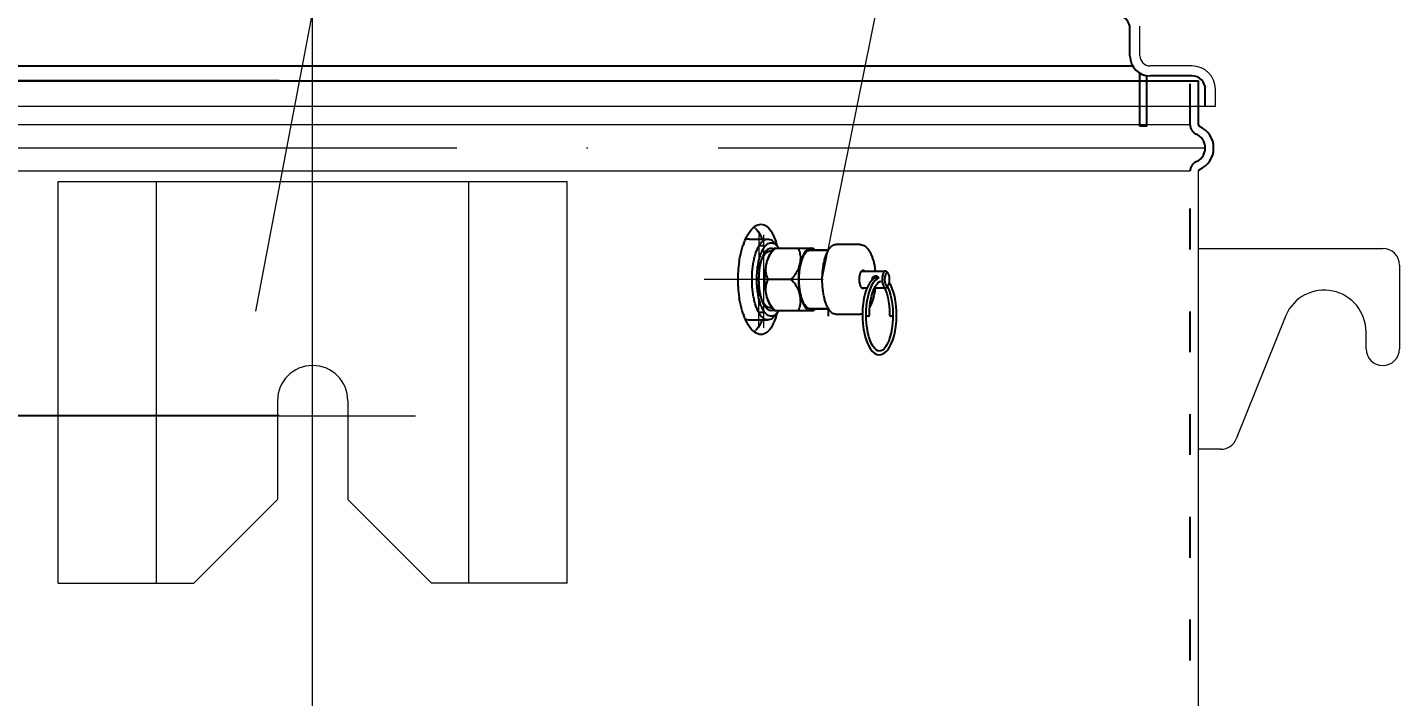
# Model space of a CAD drawing. Header units: millimetres. Extents: x 89051 to 218395, y -330386 to -125649.
# Drawn here: x 91469.1 to 91878.8, y -127085 to -126885.1 of the extents above; entities that cross this region are included whole.
import ezdxf

# ---------------------------------------------------------------- set-up
doc = ezdxf.new("R2010")
doc.units = ezdxf.units.MM
doc.header["$LTSCALE"] = 13
for name, pattern in [('1 实线', [0]), ('ACAD_ISO03W100', [1.18, 0.47, -0.71]), ('ACAD_ISO04W100', [30, 24, -3, 0, -3]), ('CENTER', [50.8, 31.75, -6.35, 6.35, -6.35])]:
    doc.linetypes.add(name, pattern=pattern)
doc.layers.get('0').update_dxf_attribs({"color": 1, "linetype": 'CENTER'})
doc.layers.add('02___PRT_ALL_AXES', color=7, linetype='Continuous')
doc.layers.add('粗实线', color=4, linetype='Continuous')
doc.layers.add('标注、文本', color=3, linetype='Continuous', lineweight=25)
doc.layers.add('铁心', color=3, linetype='Continuous', lineweight=0)
doc.styles.get("Standard").update_dxf_attribs({"font": 'gbenor.shx', "bigfont": 'gbcbig.shx'})
doc.dimstyles.new('1-15', dxfattribs={"dimscale": 20, "dimtxt": 3.5, "dimasz": 2, "dimexe": 1.5, "dimexo": 0.5, "dimgap": 0.5, "dimtad": 1, "dimtoh": 1, "dimdec": 1, "dimdsep": 46, "dimtxsty": 'Standard', "dimcen": 2.5, "dimclrd": 3, "dimclre": 3, "dimclrt": 3, "dimadec": 0, "dimazin": 2, "dimtfac": 1, "dimtdec": 1, "dimtmove": 0, "dimatfit": 2, "dimfxl": 1, "dimarcsym": 0})

# ---------------------------------------------------------------- blocks, each defined once
blk = doc.blocks.new('*D518')
at = {"layer": 'Defpoints', "color": 0, "transparency": 16777216}
for p in [(91554.26, -126901.08), (91166.74, -127001.08), (91554.26, -127001.08)]:
    blk.add_point(p, dxfattribs=at)
at = {"layer": '标注、文本', "color": 3, "lineweight": -2, "transparency": 16777216}
for p, q in [((91544.26, -126901.08), (91136.74, -126901.08)), ((91166.74, -126941.08), (91166.74, -126961.08)), ((91544.26, -127001.08), (91136.74, -127001.08))]:
    blk.add_line(p, q, dxfattribs=at)
at = {"layer": '标注、文本', "color": 3, "transparency": 16777216}
for points in [[(91160.07, -126941.08), (91173.4, -126941.08), (91166.74, -126901.08)], [(91160.07, -126961.08), (91173.4, -126961.08), (91166.74, -127001.08)]]:
    blk.add_solid(points, dxfattribs=at)
at = {"layer": '标注、文本', "color": 3, "transparency": 16777216, "insert": (91121.74, -126941.88), "char_height": 70, "attachment_point": 5, "rotation": 90}
blk.add_mtext('100', dxfattribs=at)
blk = doc.blocks.new('*D519')
at = {"layer": 'Defpoints', "color": 0, "transparency": 16777216}
for p in [(91554.26, -127001.08), (91168.27, -127551.08), (91554.26, -127551.08)]:
    blk.add_point(p, dxfattribs=at)
at = {"layer": '标注、文本', "color": 3, "lineweight": -2, "transparency": 16777216}
for p, q in [((91544.26, -127001.08), (91138.27, -127001.08)), ((91168.27, -127041.08), (91168.27, -127511.08)), ((91544.26, -127551.08), (91138.27, -127551.08))]:
    blk.add_line(p, q, dxfattribs=at)
at = {"layer": '标注、文本', "color": 3, "transparency": 16777216}
for points in [[(91161.6, -127041.08), (91174.93, -127041.08), (91168.27, -127001.08)], [(91161.6, -127511.08), (91174.93, -127511.08), (91168.27, -127551.08)]]:
    blk.add_solid(points, dxfattribs=at)
at = {"layer": '标注、文本', "color": 3, "transparency": 16777216, "insert": (91123.27, -127276.08), "char_height": 70, "attachment_point": 5, "rotation": 90}
blk.add_mtext('550', dxfattribs=at)

msp = doc.modelspace()

# ---------------------------------------------------------------- linework, layer by layer
at = {"color": 7, "linetype": '1 实线', "lineweight": 0}
for p, q in [((91801.26, -126893.58), (91801.26, -126884.72)), ((91816.76, -126896.58), (91804.26, -126896.58)), ((91823.76, -126908.58), (91823.76, -126903.58)), ((91287.76, -126908.58), (91823.76, -126908.58)), ((91820.76, -126908.58), (91823.76, -126908.58)), ((91816.26, -126914.2), (91292.26, -126914.2)), ((91292.26, -126927.95), (91816.26, -126927.95)), ((91478.25, -126931.08), (91630.27, -126931.08)), ((91478.25, -127051.08), (91478.25, -126931.08)), ((91507.59, -127051.08), (91507.59, -126931.08)), ((91600.93, -127051.08), (91600.93, -126931.08)), ((91630.27, -127051.08), (91630.27, -126931.08)), ((91818.76, -127657.08), (91818.76, -126927.95)), ((91818.76, -126951.08), (91873.76, -126951.08)), ((91878.76, -126956.08), (91878.76, -126981.08)), ((91844.79, -126971.1), (91830.02, -127007.94)), ((91868.76, -126981.08), (91868.76, -126976.08)), ((91873.76, -126986.08), (91873.76, -126986.08)), ((91543.76, -126996.58), (91543.76, -127026.08)), ((91564.76, -126996.58), (91564.76, -127026.08)), ((91825.38, -127011.08), (91818.76, -127011.08)), ((91518.76, -127051.08), (91543.76, -127026.08)), ((91589.76, -127051.08), (91564.76, -127026.08)), ((91478.25, -127051.08), (91518.76, -127051.08)), ((91478.25, -127051.08), (91518.76, -127051.08)), ((91630.27, -127051.08), (91589.76, -127051.08)), ((91630.27, -127051.08), (91589.76, -127051.08))]:
    msp.add_line(p, q, dxfattribs=at)
at = {"color": 7, "linetype": 'Continuous'}
for p, q in [((91684.59, -126948.29), (91690.14, -126948.29)), ((91692.07, -126951.03), (91703.68, -126951.03)), ((91692.98, -126950.43), (91692.15, -126949.43)), ((91708.3, -126951.58), (91702.93, -126951.58)), ((91689.68, -126955.75), (91689.68, -126955.76)), ((91721.7, -126960.22), (91721.07, -126960.76)), ((91722.37, -126959.91), (91721.7, -126960.22)), ((91722.77, -126960.18), (91722.17, -126960.67)), ((91722.99, -126959.82), (91722.37, -126959.91)), ((91723.23, -126959.98), (91722.77, -126960.18)), ((91723.18, -126959.83), (91722.98, -126959.82)), ((91726.09, -126958.63), (91725.67, -126958.13)), ((91697, -126960.37), (91690.34, -126960.37)), ((91719.52, -126963.51), (91719.14, -126964.74)), ((91719.97, -126962.43), (91719.52, -126963.51)), ((91720.28, -126964.29), (91719.96, -126965.53)), ((91720.49, -126961.51), (91719.97, -126962.43)), ((91720.66, -126963.17), (91720.28, -126964.29)), ((91721.07, -126960.76), (91720.49, -126961.51)), ((91721.11, -126962.18), (91720.66, -126963.17)), ((91721.09, -126965.5), (91721.42, -126964.32)), ((91721.61, -126961.34), (91721.11, -126962.18)), ((91721.42, -126964.32), (91721.8, -126963.29)), ((91722.17, -126960.67), (91721.61, -126961.34)), ((91721.8, -126963.29), (91722.22, -126962.43)), ((91722.22, -126962.43), (91722.66, -126961.76)), ((91722.66, -126961.76), (91723.12, -126961.29)), ((91723.12, -126961.29), (91723.56, -126961.01)), ((91723.56, -126961.01), (91724, -126960.91)), ((91724.98, -126962.84), (91725.32, -126963.61)), ((91725.32, -126963.61), (91725.66, -126964.6)), ((91726.09, -126962.1), (91725.67, -126962.6)), ((91725.78, -126962.47), (91726.08, -126963.02)), ((91726.08, -126963.02), (91726.46, -126963.98)), ((91726.83, -126962.07), (91726.4, -126961.38)), ((91726.46, -126963.98), (91726.8, -126965.09)), ((91727.3, -126963.07), (91726.83, -126962.07)), ((91727.7, -126964.21), (91727.3, -126963.07)), ((91728.03, -126965.49), (91727.7, -126964.21)), ((91718.61, -126967.51), (91718.46, -126969.02)), ((91718.84, -126966.08), (91718.61, -126967.51)), ((91719.14, -126964.74), (91718.84, -126966.08)), ((91719.54, -126968.26), (91719.44, -126969.7)), ((91719.71, -126966.86), (91719.54, -126968.26)), ((91719.96, -126965.53), (91719.71, -126966.86)), ((91720.54, -126969.68), (91720.65, -126968.21)), ((91720.65, -126968.21), (91720.83, -126966.8)), ((91720.83, -126966.8), (91721.09, -126965.5)), ((91725.66, -126964.6), (91725.94, -126965.72)), ((91725.94, -126965.72), (91726.17, -126966.93)), ((91726.17, -126966.93), (91726.34, -126968.23)), ((91726.34, -126968.23), (91726.45, -126969.58)), ((91726.8, -126965.09), (91727.08, -126966.34)), ((91727.08, -126966.34), (91727.29, -126967.69)), ((91727.29, -126967.69), (91727.43, -126969.12)), ((91728.28, -126966.86), (91728.03, -126965.49)), ((91728.46, -126968.31), (91728.28, -126966.86)), ((91728.57, -126969.82), (91728.46, -126968.31)), ((91684.59, -126972.44), (91690.14, -126972.44)), ((91703.68, -126969.7), (91692.07, -126969.7)), ((91692.98, -126970.31), (91692.15, -126971.3)), ((91708.3, -126969.15), (91702.93, -126969.15)), ((91718.46, -126969.02), (91718.4, -126970.56)), ((91718.4, -126970.56), (91718.42, -126972.12)), ((91718.42, -126972.12), (91718.53, -126973.66)), ((91719.44, -126969.7), (91719.41, -126971.13)), ((91719.41, -126971.13), (91719.41, -126971.15)), ((91719.41, -126971.15), (91719.43, -126971.22)), ((91719.43, -126971.22), (91719.48, -126971.29)), ((91719.48, -126971.29), (91719.55, -126971.33)), ((91719.52, -126972.09), (91719.51, -126971.3)), ((91719.62, -126973.53), (91719.52, -126972.09)), ((91719.55, -126971.33), (91719.63, -126971.34)), ((91720.29, -126971.34), (91719.63, -126971.34)), ((91720.29, -126971.34), (91720.37, -126971.33)), ((91720.37, -126971.33), (91720.43, -126971.29)), ((91720.43, -126971.29), (91720.48, -126971.22)), ((91720.48, -126971.22), (91720.51, -126971.15)), ((91720.51, -126971.12), (91720.54, -126969.68)), ((91720.51, -126971.15), (91720.51, -126971.12)), ((91726.45, -126969.58), (91726.48, -126970.9)), ((91726.48, -126970.9), (91726.48, -126970.96)), ((91726.48, -126970.96), (91726.52, -126971.08)), ((91726.52, -126971.08), (91726.58, -126971.19)), ((91726.58, -126971.19), (91726.68, -126971.27)), ((91726.68, -126971.27), (91726.79, -126971.33)), ((91726.79, -126971.33), (91726.92, -126971.34)), ((91727.14, -126971.34), (91726.92, -126971.34)), ((91727.14, -126971.34), (91727.26, -126971.33)), ((91727.26, -126971.33), (91727.38, -126971.27)), ((91727.47, -126972.08), (91727.36, -126973.55)), ((91727.38, -126971.27), (91727.47, -126971.19)), ((91727.43, -126969.12), (91727.49, -126970.59)), ((91727.49, -126970.59), (91727.47, -126972.08)), ((91727.47, -126971.19), (91727.48, -126971.18)), ((91728.52, -126972.87), (91728.58, -126971.34)), ((91728.58, -126971.34), (91728.57, -126969.82)), ((91718.53, -126973.66), (91718.72, -126975.17)), ((91718.72, -126975.17), (91718.99, -126976.6)), ((91718.99, -126976.6), (91719.34, -126977.95)), ((91719.8, -126974.93), (91719.62, -126973.53)), ((91720.04, -126976.26), (91719.8, -126974.93)), ((91720.35, -126977.49), (91720.04, -126976.26)), ((91726.93, -126976.33), (91726.61, -126977.58)), ((91727.18, -126974.98), (91726.93, -126976.33)), ((91727.36, -126973.55), (91727.18, -126974.98)), ((91727.85, -126977.21), (91728.15, -126975.83)), ((91728.15, -126975.83), (91728.38, -126974.38)), ((91728.38, -126974.38), (91728.52, -126972.87)), ((91719.34, -126977.95), (91719.77, -126979.18)), ((91719.77, -126979.18), (91720.27, -126980.27)), ((91720.27, -126980.27), (91720.83, -126981.19)), ((91720.72, -126978.59), (91720.35, -126977.49)), ((91721.14, -126979.55), (91720.72, -126978.59)), ((91721.59, -126980.35), (91721.14, -126979.55)), ((91722.06, -126980.97), (91721.59, -126980.35)), ((91725.33, -126980.46), (91724.84, -126981.07)), ((91725.8, -126979.66), (91725.33, -126980.46)), ((91726.23, -126978.69), (91725.8, -126979.66)), ((91725.94, -126981.47), (91726.51, -126980.63)), ((91726.61, -126977.58), (91726.23, -126978.69)), ((91726.51, -126980.63), (91727.02, -126979.63)), ((91727.02, -126979.63), (91727.47, -126978.48)), ((91727.47, -126978.48), (91727.85, -126977.21)), ((91720.83, -126981.19), (91721.45, -126981.93)), ((91721.45, -126981.93), (91722.13, -126982.46)), ((91722.54, -126981.42), (91722.06, -126980.97)), ((91722.13, -126982.46), (91722.83, -126982.78)), ((91723.02, -126981.69), (91722.54, -126981.42)), ((91722.83, -126982.78), (91723.49, -126982.87)), ((91723.49, -126981.77), (91723.02, -126981.69)), ((91723.86, -126981.72), (91723.49, -126981.77)), ((91723.49, -126982.87), (91723.93, -126982.83)), ((91724.35, -126981.49), (91723.86, -126981.72)), ((91723.93, -126982.83), (91724.63, -126982.59)), ((91724.84, -126981.07), (91724.35, -126981.49)), ((91724.63, -126982.59), (91725.31, -126982.13)), ((91725.31, -126982.13), (91725.94, -126981.47))]:
    msp.add_line(p, q, dxfattribs=at)
at = {"color": 7, "linetype": '1 实线', "lineweight": 0}
for centre, radius, start, end in [((91804.26, -126893.58), 3, 180, 270), ((91804.26, -126893.58), 3, 180, 270), ((91816.76, -126903.58), 7, 0, 90), ((91873.76, -126956.08), 5, 0, 90), ((91856.26, -126976.08), 12.5, 0, 156.5172), ((91873.76, -126981.08), 5, 180, 270), ((91873.76, -126981.08), 5, 270, 0), ((91554.26, -126996.58), 10.5, 0, 180), ((91825.38, -127006.08), 5, 270, 338.1456)]:
    msp.add_arc(centre, radius, start, end, dxfattribs=at)
at = {"color": 7, "linetype": 'Continuous'}
for centre, radius, start, end in [((91703.28, -126957.27), 21.71, 159.2381, 160.746), ((91698.3, -126957.28), 8.82, 141.0698, 145.4456), ((91697.84, -126956.91), 8.24, 134.5187, 141.1017), ((91671.8, -126955.85), 21.83, 16.7284, 17.6139), ((91670, -126956.39), 23.71, 14.9661, 16.7233), ((91668.84, -126956.71), 24.91, 14.5963, 14.977), ((91697.94, -126956.87), 8.19, 40.3593, 45.4887), ((91715.51, -126960.21), 34.31, 171.0624, 176.3614), ((91717.44, -126960.37), 36.24, 176.3158, 180), ((91717.43, -126960.37), 36.24, 179.9991, 183.7058), ((91715.51, -126960.52), 34.31, 183.6606, 188.9379), ((91698.87, -126962.96), 9.41, 192.3483, 192.4799), ((91698.3, -126963.45), 8.82, 214.5545, 218.9324), ((91703.26, -126963.46), 21.69, 199.2552, 200.7808), ((91697.84, -126963.82), 8.24, 218.9003, 225.4814), ((91671.78, -126964.87), 21.84, 342.388, 343.2895), ((91669.97, -126964.33), 23.73, 343.2942, 345.0356), ((91668.82, -126964.02), 24.92, 345.0249, 345.4044), ((91697.94, -126963.86), 8.19, 314.5113, 319.6413)]:
    msp.add_arc(centre, radius, start, end, dxfattribs=at)
for points, start_tangent, end_tangent in [([(91682.98, -126949.58), (91683.73, -126947.86)], (0.354579, 0.935026), (0.449382, 0.893339)), ([(91683.73, -126947.86), (91684.51, -126946.5)], (0.449382, 0.893339), (0.545739, 0.837955)), ([(91684.51, -126946.5), (91686.28, -126944.56)], (0.545739, 0.837955), (0.820589, 0.571518)), ([(91686.28, -126944.56), (91688.12, -126943.9)], (0.820589, 0.571518), (1, 0)), ([(91688.12, -126943.9), (91689.89, -126944.56), (91691.45, -126946.5), (91692.6, -126949.25)], (1, 0), (0.302706, -0.953084)), ([(91681.62, -126954.88), (91681.86, -126953.51), (91682.78, -126950.11)], (0.156172, 0.98773), (0.329852, 0.944033)), ([(91684.59, -126948.29), (91683.93, -126948.38), (91683.46, -126948.57)], (-1, 0), (-0.891958, -0.452119)), ([(91685.43, -126960.37), (91685.47, -126958.74), (91685.6, -126957.13), (91685.81, -126955.57), (91686.11, -126954.11), (91686.48, -126952.76), (91686.92, -126951.55), (91687.42, -126950.51), (91687.97, -126949.65), (91688.56, -126948.99), (91689.18, -126948.54), (91689.82, -126948.32), (91690.14, -126948.29)], (0, 1), (1, 0)), ([(91686.87, -126960.37), (91686.9, -126958.89), (91687.02, -126957.42), (91687.22, -126956.01), (91687.49, -126954.68), (91687.82, -126953.45), (91688.22, -126952.35), (91688.68, -126951.4), (91689.18, -126950.62), (91689.72, -126950.02), (91690.28, -126949.62), (91690.86, -126949.41), (91691.45, -126949.41), (91692.03, -126949.62), (91692.59, -126950.02), (91692.98, -126950.43)], (0, 1), (0.639938, -0.768426)), ([(91688.43, -126954.16), (91688.48, -126954.02), (91688.88, -126953.07), (91689.33, -126952.28), (91689.82, -126951.68), (91690.34, -126951.27), (91690.88, -126951.06), (91690.89, -126951.06)], (0.328664, 0.944447), (0.983813, 0.179198)), ([(91692.44, -126951.03), (91691.79, -126951.63), (91691.19, -126952.34), (91690.67, -126953.15), (91690.23, -126954.04), (91689.9, -126954.94), (91689.68, -126955.75)], (-0.783416, -0.621497), (-0.214478, -0.976729)), ([(91690.14, -126948.29), (91690.47, -126948.32), (91691.11, -126948.54), (91691.73, -126948.99), (91692.15, -126949.43)], (1, 0), (0.63998, -0.768392)), ([(91690.89, -126951.06), (91691.43, -126951.06), (91691.88, -126951.22)], (0.983813, 0.179198), (0.887479, -0.460849)), ([(91692.98, -126950.43), (91693.13, -126950.62), (91693.41, -126951.03)], (0.639938, -0.768426), (0.534571, -0.845124)), ([(91697, -126960.37), (91697.57, -126959.85), (91698.1, -126959.25), (91698.56, -126958.6), (91698.94, -126957.93), (91699.26, -126957.25), (91699.52, -126956.54), (91699.73, -126955.78), (91699.88, -126954.96), (91699.96, -126954.07), (91699.92, -126953.18), (91699.76, -126952.36), (91699.49, -126951.64), (91699.1, -126951.03)], (0.783416, 0.621497), (-0.629118, 0.77731)), ([(91704.12, -126951.58), (91704.05, -126951.52), (91703.5, -126951.18), (91702.93, -126951.06), (91702.36, -126951.18), (91701.81, -126951.52), (91701.28, -126952.08), (91700.79, -126952.84), (91700.36, -126953.79), (91699.99, -126954.9), (91699.69, -126956.14), (91699.47, -126957.49), (91699.34, -126958.91), (91699.29, -126960.37)], (-0.749008, 0.662561), (0, -1)), ([(91717.58, -126949.94), (91718.19, -126950.01), (91718.81, -126950.24), (91719.43, -126950.66), (91720.03, -126951.28), (91720.58, -126952.09), (91721.05, -126953.04), (91721.44, -126954.09), (91721.76, -126955.23), (91722.01, -126956.45), (91722.18, -126957.72), (91722.2, -126957.89)], (1, 0), (0.101585, -0.994827)), ([(91687.51, -126960.37), (91687.55, -126958.97), (91687.67, -126957.61), (91687.87, -126956.32), (91688.14, -126955.11), (91688.43, -126954.16)], (0, 1), (0.328664, 0.944447)), ([(91690.78, -126952.67), (91690.69, -126952.84), (91690.25, -126953.79), (91689.88, -126954.9), (91689.58, -126956.14), (91689.37, -126957.49), (91689.23, -126958.91), (91689.19, -126960.37)], (-0.498645, -0.866806), (0, -1)), ([(91689.68, -126955.76), (91689.54, -126956.52), (91689.48, -126957.24), (91689.49, -126957.92), (91689.57, -126958.59), (91689.73, -126959.24), (91689.99, -126959.85), (91690.34, -126960.37)], (-0.213205, -0.977007), (0.629118, -0.77731)), ([(91691.03, -126952.27), (91690.78, -126952.67)], (-0.567798, -0.823168), (-0.498645, -0.866806)), ([(91717.52, -126960.37), (91717.54, -126959.86), (91717.59, -126959.37), (91717.68, -126958.92), (91717.8, -126958.52), (91717.95, -126958.18), (91718.11, -126957.91), (91718.13, -126957.89)], (0, 1), (0.628137, 0.778102)), ([(91718.13, -126957.89), (91718.3, -126957.73), (91718.49, -126957.63), (91718.59, -126957.62)], (0.628137, 0.778102), (1, 0)), ([(91718.59, -126957.62), (91718.69, -126957.63), (91718.89, -126957.73), (91719.06, -126957.89)], (1, 0), (0.628137, -0.778102)), ([(91725.26, -126957.9), (91725.07, -126957.94), (91724.89, -126958.08), (91724.72, -126958.31), (91724.58, -126958.62), (91724.46, -126959), (91724.37, -126959.42), (91724.31, -126959.89), (91724.3, -126960.37)], (-1, -0.00001), (0, -1)), ([(91726.09, -126958.63), (91726.05, -126958.59), (91725.91, -126958.48), (91725.77, -126958.44), (91725.62, -126958.48), (91725.48, -126958.59), (91725.35, -126958.77), (91725.24, -126959.01), (91725.14, -126959.3), (91725.07, -126959.63), (91725.03, -126959.99), (91725.02, -126960.37)], (-0.640996, 0.767544), (0, -1)), ([(91725.67, -126958.13), (91725.63, -126958.08), (91725.45, -126957.94), (91725.26, -126957.9)], (-0.640896, 0.767628), (-1, -0.00001)), ([(91726.52, -126960.37), (91726.5, -126959.99), (91726.46, -126959.63), (91726.39, -126959.3), (91726.3, -126959.01), (91726.18, -126958.77), (91726.09, -126958.63)], (0, 1), (-0.640996, 0.767544)), ([(91690.14, -126972.44), (91689.82, -126972.41), (91689.18, -126972.19), (91688.56, -126971.74), (91687.97, -126971.08), (91687.42, -126970.22), (91686.92, -126969.18), (91686.48, -126967.97), (91686.11, -126966.62), (91685.81, -126965.16), (91685.6, -126963.6), (91685.47, -126961.99), (91685.43, -126960.37)], (-1, 0), (0, 1)), ([(91692.98, -126970.31), (91692.59, -126970.71), (91692.03, -126971.11), (91691.45, -126971.32), (91690.86, -126971.32), (91690.28, -126971.11), (91689.72, -126970.71), (91689.18, -126970.11), (91688.68, -126969.33), (91688.22, -126968.38), (91687.82, -126967.28), (91687.49, -126966.05), (91687.22, -126964.72), (91687.02, -126963.31), (91686.9, -126961.84), (91686.87, -126960.37)], (-0.639938, -0.768426), (0, 1)), ([(91688.43, -126966.55), (91688.14, -126965.62), (91687.87, -126964.41), (91687.67, -126963.12), (91687.55, -126961.76), (91687.51, -126960.37)], (-0.327218, 0.944949), (0, 1)), ([(91689.19, -126960.37), (91689.23, -126961.82), (91689.37, -126963.24), (91689.58, -126964.59), (91689.88, -126965.83), (91690.25, -126966.94), (91690.69, -126967.89), (91690.78, -126968.06)], (0, -1), (0.498645, -0.866806)), ([(91690.34, -126960.37), (91689.99, -126960.88), (91689.73, -126961.49), (91689.57, -126962.14), (91689.49, -126962.81), (91689.48, -126963.5), (91689.54, -126964.22), (91689.68, -126964.97)], (-0.629118, -0.77731), (0.213855, -0.976866)), ([(91699.1, -126969.7), (91699.48, -126969.1), (91699.76, -126968.38), (91699.91, -126967.62), (91699.96, -126966.9), (91699.93, -126966.2), (91699.84, -126965.51), (91699.7, -126964.82), (91699.49, -126964.12), (91699.24, -126963.44), (91698.92, -126962.76), (91698.54, -126962.1), (91698.09, -126961.46), (91697.56, -126960.87), (91697, -126960.37)], (0.629118, 0.77731), (-0.783416, 0.621497)), ([(91699.29, -126960.37), (91699.34, -126961.82), (91699.47, -126963.24), (91699.69, -126964.59), (91699.99, -126965.83), (91700.36, -126966.94), (91700.79, -126967.89), (91701.28, -126968.65), (91701.81, -126969.21), (91702.36, -126969.55), (91702.93, -126969.67), (91703.5, -126969.55), (91704.05, -126969.21), (91704.12, -126969.15)], (0, -1), (0.749008, 0.662561)), ([(91718.13, -126962.84), (91718.11, -126962.82), (91717.95, -126962.56), (91717.8, -126962.21), (91717.68, -126961.81), (91717.59, -126961.36), (91717.54, -126960.87), (91717.52, -126960.37)], (-0.628137, 0.778102), (0, 1)), ([(91718.59, -126963.11), (91718.49, -126963.1), (91718.3, -126963.01), (91718.13, -126962.84)], (-1, 0), (-0.628137, 0.778102)), ([(91719.06, -126962.84), (91718.89, -126963.01), (91718.69, -126963.1), (91718.59, -126963.11)], (-0.628137, -0.778102), (-1, 0)), ([(91722.2, -126962.84), (91722.18, -126963.02), (91722, -126964.3), (91721.75, -126965.52), (91721.43, -126966.66), (91721.04, -126967.71), (91720.63, -126968.55)], (-0.101587, -0.994827), (-0.48877, -0.872413)), ([(91724.3, -126960.37), (91724.31, -126960.84), (91724.37, -126961.31), (91724.46, -126961.74), (91724.58, -126962.11), (91724.72, -126962.42), (91724.89, -126962.65), (91725.07, -126962.79), (91725.26, -126962.84)], (0, -1), (1, 0.00001)), ([(91725.02, -126960.37), (91725.03, -126960.74), (91725.07, -126961.1), (91725.14, -126961.43), (91725.24, -126961.72), (91725.35, -126961.96), (91725.48, -126962.14), (91725.62, -126962.25), (91725.77, -126962.29), (91725.91, -126962.25), (91726.05, -126962.14), (91726.09, -126962.1)], (0, -1), (0.640995, 0.767545)), ([(91725.26, -126962.84), (91725.45, -126962.79), (91725.63, -126962.65), (91725.67, -126962.6)], (1, 0.00001), (0.640896, 0.767628)), ([(91726.09, -126962.1), (91726.18, -126961.96), (91726.3, -126961.72), (91726.39, -126961.43), (91726.46, -126961.1), (91726.5, -126960.74), (91726.52, -126960.37)], (0.640995, 0.767545), (0, 1)), ([(91682.78, -126970.62), (91681.87, -126967.23), (91681.62, -126965.85)], (-0.329874, 0.944025), (-0.156172, 0.98773)), ([(91690.89, -126969.67), (91690.88, -126969.67), (91690.34, -126969.46), (91689.82, -126969.05), (91689.33, -126968.45), (91688.88, -126967.66), (91688.48, -126966.71), (91688.43, -126966.55)], (-0.983813, 0.179198), (-0.327218, 0.944949)), ([(91689.68, -126964.99), (91689.9, -126965.8), (91690.23, -126966.69), (91690.67, -126967.58), (91691.19, -126968.39), (91691.79, -126969.1), (91692.44, -126969.7)], (0.216098, -0.976372), (0.783416, -0.621497)), ([(91690.78, -126968.06), (91691.03, -126968.46)], (0.498645, -0.866806), (0.567798, -0.823168)), ([(91683.73, -126972.87), (91682.98, -126971.16)], (-0.449393, 0.893334), (-0.35489, 0.934908)), ([(91683.46, -126972.16), (91683.93, -126972.35), (91684.59, -126972.44)], (0.891863, -0.452306), (1, 0)), ([(91692.6, -126971.48), (91691.45, -126974.23), (91689.89, -126976.17), (91688.12, -126976.83)], (-0.302679, -0.953092), (-1, 0)), ([(91692.15, -126971.3), (91691.73, -126971.74), (91691.11, -126972.19), (91690.47, -126972.41), (91690.14, -126972.44)], (-0.63998, -0.768392), (-1, 0)), ([(91691.88, -126969.51), (91691.43, -126969.67), (91690.89, -126969.67)], (-0.88749, -0.460827), (-0.983813, 0.179198)), ([(91693.41, -126969.71), (91693.13, -126970.11), (91692.98, -126970.31)], (-0.534571, -0.845124), (-0.639938, -0.768426)), ([(91718.41, -126970.66), (91718.19, -126970.72), (91717.58, -126970.79)], (-0.947538, -0.319642), (-1, 0)), ([(91684.51, -126974.23), (91683.73, -126972.87)], (-0.545649, 0.838014), (-0.449393, 0.893334)), ([(91686.28, -126976.17), (91684.51, -126974.23)], (-0.82077, 0.571259), (-0.545649, 0.838014)), ([(91688.12, -126976.83), (91686.28, -126976.17)], (-1, 0), (-0.82077, 0.571259))]:
    msp.add_spline(points, degree=3, dxfattribs=dict(at, start_tangent=start_tangent, end_tangent=end_tangent))
at = {"color": 2, "linetype": 'Continuous'}
for points, start_tangent, end_tangent in [([(91688.88, -126953.4), (91688.86, -126953.42), (91688.84, -126953.44), (91688.83, -126953.45), (91688.83, -126953.46), (91688.82, -126953.47), (91688.81, -126953.48), (91688.8, -126953.49), (91688.78, -126953.52), (91688.76, -126953.55), (91688.74, -126953.58), (91688.72, -126953.6), (91688.63, -126953.72), (91688.61, -126953.75), (91688.59, -126953.78), (91688.55, -126953.85)], (-0.633897, -0.773417), (-0.539216, -0.842167)), ([(91688.89, -126967.35), (91688.85, -126967.29), (91688.82, -126967.27), (91688.8, -126967.24), (91688.78, -126967.21), (91688.76, -126967.19), (91688.74, -126967.16), (91688.72, -126967.13), (91688.7, -126967.1), (91688.68, -126967.07), (91688.66, -126967.04), (91688.64, -126967.01), (91688.62, -126966.98), (91688.61, -126966.97), (91688.6, -126966.95), (91688.57, -126966.92), (91688.55, -126966.88)], (-0.636544, 0.77124), (-0.53963, 0.841902))]:
    msp.add_spline(points, degree=3, dxfattribs=dict(at, start_tangent=start_tangent, end_tangent=end_tangent))
at = {"layer": '02___PRT_ALL_AXES', "color": 7, "linetype": 'Continuous'}
for p, q in [((91702.93, -126951.58), (91708.3, -126951.58)), ((91717.58, -126949.94), (91710.48, -126949.94)), ((91718.13, -126957.9), (91725.26, -126957.9)), ((91718.13, -126962.84), (91719.8, -126962.84)), ((91722.02, -126962.84), (91725.26, -126962.84)), ((91702.93, -126969.15), (91708.3, -126969.15)), ((91708.2, -126969.15), (91708.2, -126971.34)), ((91717.58, -126970.79), (91710.48, -126970.79))]:
    msp.add_line(p, q, dxfattribs=at)
for centre, radius, start, end in [((91682.86, -126948.71), 5.13, 44.5401, 51.3187), ((91722.28, -126960.36), 1.01, 180.0304, 192.0622), ((91682.86, -126972.02), 5.13, 308.6815, 315.4663)]:
    msp.add_arc(centre, radius, start, end, dxfattribs=at)
for points, start_tangent, end_tangent in [([(91686.52, -126945.11), (91687.86, -126947.04), (91688.44, -126948.25)], (0.70222, -0.71196), (0.391355, -0.92024)), ([(91688.43, -126954.16), (91688.48, -126954.06), (91688.95, -126953.27), (91689.48, -126952.65), (91690.02, -126952.22), (91690.58, -126951.94), (91691.14, -126951.8), (91691.43, -126951.78)], (0.438348, 0.898805), (0.99975, 0.022375)), ([(91702.93, -126969.15), (91702.36, -126969.03), (91701.81, -126968.67), (91701.29, -126968.09), (91700.82, -126967.3), (91700.4, -126966.31), (91700.06, -126965.17), (91699.79, -126963.89), (91699.6, -126962.52), (91699.51, -126961.09), (91699.51, -126959.64), (91699.6, -126958.21), (91699.79, -126956.84), (91700.06, -126955.56), (91700.4, -126954.42), (91700.82, -126953.43), (91701.29, -126952.64), (91701.81, -126952.06), (91702.36, -126951.7), (91702.93, -126951.58)], (-1, 0), (1, 0)), ([(91706.4, -126960.37), (91706.45, -126958.81), (91706.58, -126957.29), (91706.81, -126955.84), (91707.11, -126954.49), (91707.49, -126953.27), (91707.94, -126952.21), (91708.44, -126951.33), (91708.99, -126950.66), (91709.57, -126950.2), (91710.17, -126949.97), (91710.48, -126949.94)], (0, 1), (1, 0)), ([(91721.26, -126960.37), (91721.29, -126960.15), (91721.36, -126959.94), (91721.47, -126959.75), (91721.61, -126959.59), (91721.78, -126959.45), (91721.97, -126959.35), (91722.17, -126959.29), (91722.38, -126959.27)], (0, 1), (1, 0)), ([(91722.38, -126959.27), (91722.57, -126959.29), (91722.75, -126959.35), (91722.91, -126959.45), (91723.04, -126959.59), (91723.14, -126959.75), (91723.22, -126959.94), (91723.23, -126959.98)], (1, 0), (0.27321, -0.961954)), ([(91710.48, -126970.79), (91710.17, -126970.77), (91709.57, -126970.53), (91708.99, -126970.07), (91708.44, -126969.4), (91707.94, -126968.52), (91707.49, -126967.46), (91707.11, -126966.24), (91706.81, -126964.89), (91706.58, -126963.44), (91706.45, -126961.92), (91706.4, -126960.37)], (-1, 0), (0, 1)), ([(91691.43, -126968.96), (91691.25, -126968.94), (91690.67, -126968.82), (91690.1, -126968.56), (91689.53, -126968.13), (91688.99, -126967.51), (91688.5, -126966.7), (91688.42, -126966.55)], (-0.999764, 0.021744), (-0.436257, 0.899822)), ([(91688.44, -126972.48), (91687.86, -126973.69), (91686.52, -126975.62)], (-0.391355, -0.92024), (-0.702142, -0.712037))]:
    msp.add_spline(points, degree=3, dxfattribs=dict(at, start_tangent=start_tangent, end_tangent=end_tangent))
at = {"layer": '标注、文本', "color": 1, "linetype": 'ACAD_ISO04W100', "lineweight": 15}
for p, q in [((91554.26, -127037.98), (91554.26, -126790.6)), ((91285.26, -126921.08), (91820.76, -126921.08)), ((91554.26, -127917.99), (91554.26, -126936.3)), ((91687.42, -126974.86), (91687.59, -126947.09)), ((91688.91, -126974.86), (91688.91, -126947.09)), ((91706.66, -126960.37), (91671.16, -126960.37)), ((91523.53, -127001.08), (91584.98, -127001.08))]:
    msp.add_line(p, q, dxfattribs=at)
at = {"layer": '标注、文本'}
for p, q in [((91798.26, -126893.58), (91798.26, -126885.45)), ((91304.26, -126896.58), (91799.06, -126896.58)), ((91801.26, -126914.58), (91801.26, -126898.77)), ((91304.26, -126901.08), (91804.26, -126901.08)), ((91803.26, -126914.58), (91803.26, -126899.49)), ((91816.76, -126899.58), (91804.26, -126899.58)), ((91820.76, -126908.58), (91820.76, -126903.58)), ((91803.26, -126914.58), (91801.26, -126914.58)), ((91688.91, -126950.37), (91687.57, -126950.37)), ((91688.91, -126970.27), (91687.51, -126970.27))]:
    msp.add_line(p, q, dxfattribs=at)
for centre, radius, start, end in [((91794.26, -126885.45), 4, 0, 77.6028), ((91804.26, -126893.58), 6, 180, 270), ((91816.76, -126903.58), 4, 0, 90)]:
    msp.add_arc(centre, radius, start, end, dxfattribs=at)
at = {"layer": '粗实线', "ltscale": 2}
for p in [(91289.76, -126901.08), (91818.76, -126914.2)]:
    msp.add_line(p, (91818.76, -126901.08), dxfattribs=at)
at = {"layer": '粗实线', "color": 2, "linetype": 'ACAD_ISO03W100', "ltscale": 2}
for p, q in [((91816.26, -126914.2), (91816.26, -126901.08)), ((91816.26, -127657.08), (91816.26, -126927.95))]:
    msp.add_line(p, q, dxfattribs=at)
for centre, radius, start, end in [((91819.26, -126914.2), 3, 180, 246.4218), ((91816.26, -126921.08), 4.5, 293.5782, 66.4218), ((91819.26, -126927.95), 3, 113.5782, 180)]:
    msp.add_arc(centre, radius, start, end, dxfattribs=at)
at = {"layer": '粗实线', "ltscale": 2}
for centre, radius, start, end in [((91819.26, -126914.2), 0.5, 180, 246.4218), ((91816.26, -126921.08), 7, 293.5782, 66.4218), ((91819.26, -126927.95), 0.5, 113.5782, 180), ((91819.26, -126927.95), 0.5, 113.5782, 180)]:
    msp.add_arc(centre, radius, start, end, dxfattribs=at)
at = {"layer": '铁心'}
for points in [[(91537.28, -126969.85), (91672.8, -126256.57), (91672.8, -126256.57)], [(91706.4, -126960.37), (91846.83, -126264.47), (91846.83, -126264.47)]]:
    msp.add_lwpolyline(points, dxfattribs=at)

# ---------------------------------------------------------------- dimensions: what is measured, and where the dimension line sits
at = {"layer": '标注、文本'}
dim = msp.add_linear_dim(base=(91166.74, -127001.08), p1=(91554.26, -126901.08), p2=(91554.26, -127001.08), angle=90, dimstyle='1-15', dxfattribs=at)
dim.commit()
dim.dimension.update_dxf_attribs({"geometry": '*D518', "text_midpoint": (91166.74, -126941.88), "dimtype": 160})
dim = msp.add_linear_dim(base=(91168.27, -127551.08), p1=(91554.26, -127001.08), p2=(91554.26, -127551.08), angle=90, dimstyle='1-15', dxfattribs=at)
dim.commit()
dim.dimension.update_dxf_attribs({"geometry": '*D519', "text_midpoint": (91123.27, -127276.08)})

doc.saveas('drawing.dxf')
